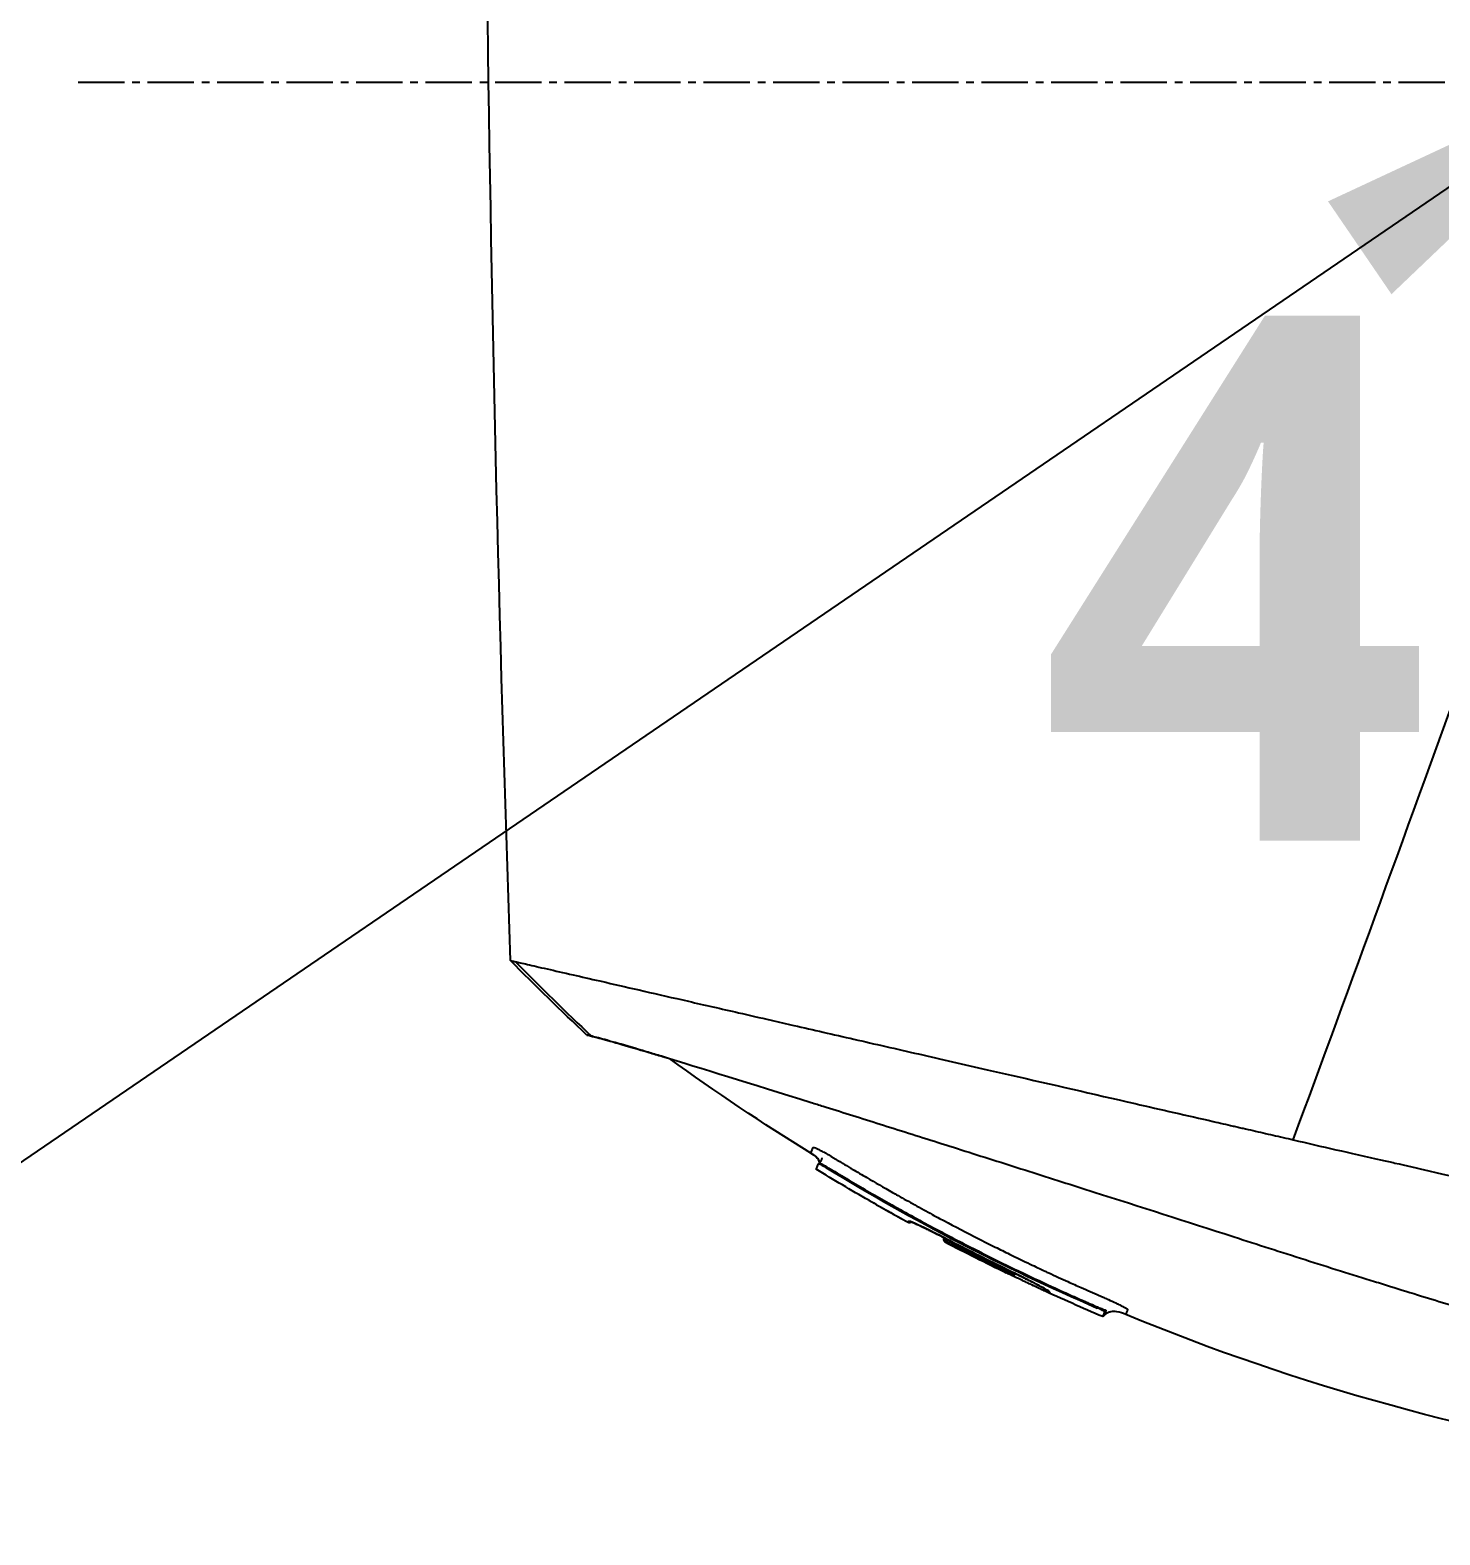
# Model space of a CAD drawing. Header units: millimetres. Extents: x 0 to 4378, y 0 to 2376.
# Drawn here: x 1476.4 to 1527.9, y 1535.3 to 1590.4 of the extents above; entities that cross this region are included whole.
import ezdxf

# ---------------------------------------------------------------- set-up
doc = ezdxf.new("R2010")
doc.units = ezdxf.units.MM
doc.header["$LTSCALE"] = 0.2
doc.linetypes.add('CENTER2', pattern=[1.125, 0.75, -0.125, 0.125, -0.125])
doc.layers.add('02_Center Line', color=1, linetype='CENTER2')
doc.layers.add('14_Mark', color=7, linetype='Continuous', true_color=0xe03c31)
doc.styles.add('Rainbow-5.0 Style', font='malgunsl.ttf')
doc.dimstyles.new('Rainbow-5.0 Style', dxfattribs={"dimtxt": 4, "dimasz": 2.5, "dimexe": 1, "dimexo": 1, "dimgap": 1, "dimtad": 1, "dimdsep": 46, "dimtxsty": 'Rainbow-5.0 Style', "dimcen": 0, "dimclrd": 251, "dimclre": 251, "dimclrt": 7, "dimazin": 3, "dimtp": 0.1, "dimtm": 0.1, "dimtfac": 0.61, "dimtmove": 0, "dimatfit": 3, "dimfxl": 1, "dimlwd": -1, "dimlwe": -1, "dimarcsym": 1})

# ---------------------------------------------------------------- blocks, each defined once
blk = doc.blocks.new('A$C51789057')
for p, q in [((-121.773, 949.406), (-121.773, 949.406)), ((-125.665, 948.267), (-125.665, 948.267)), ((-123.264, 947.716), (-123.263, 947.718)), ((-139.812, 946.66), (-139.779, 946.694)), ((-139.518, 946.55), (-139.544, 946.523)), ((-132.606, 942.637), (-132.639, 942.604)), ((-132.639, 942.604), (-132.606, 942.637)), ((-132.625, 942.64), (-132.621, 942.644)), ((-129.595, 941.413), (-129.623, 941.385)), ((-129.308, 941.294), (-129.355, 941.247)), ((-129.426, 941.069), (-129.378, 941.116))]:
    blk.add_line(p, q)
for centre, radius, start, end in [((-97.098, 1016.706), 82.256, 240.20247, 241.34669), ((-97.457, 1016.03), 81.489, 242.41036, 244.17763)]:
    blk.add_arc(centre, radius, start, end)
for centre, major_axis, ratio, start_param, end_param in [((-111.408, 1011.588), (-26.567, -66.267), 0.000112, 6.272562, 6.283169), ((-111.408, 1011.588), (-26.567, -66.267), 0.000112, 6.283169, 6.283171), ((-97.1, 1016.701), (-80.221, -18.163), 1, 0.828367, 0.848043), ((-108.952, 1013.296), (-27.589, -68.777), 0.000114, 6.247787, 6.272823), ((-135.145, 943.848), (-0.063, 0.128), 0.595358, 0.502158, 0.520398), ((-107.057, 1014.091), (-28.143, -70.289), 0.000115, 6.247345, 6.271886), ((-97.454, 1016.038), (-75.794, -29.957), 1, 0.712884, 0.743724), ((-97.555, 1015.73), (55.564, -59.111), 1, 5.049193, 5.077428), ((-97.638, 1015.438), (60.413, -53.598), 1, 4.957777, 4.986141), ((-132.864, 942.875), (-0.0437, -0.09), 0.000116, 6.227803, 6.283185), ((-103.609, 1015.209), (-29.147, -72.631), 0.000113, 6.248574, 6.2694), ((-132.702, 942.63), (-0.0781, -0.0143), 0.664622, 0.735268, 2.367871), ((-132.688, 942.666), (0.0785, 0.0124), 0.663877, 3.914179, 5.54399), ((-103.444, 1015.184), (-29.198, -72.587), 0.000112, 6.248591, 6.269407), ((-101.817, 1015.69), (-29.563, -73.757), 0.000114, 6.250204, 6.270734), ((-129.631, 941.366), (-0.275, 0.119), 0.068568, 3.143524, 4.714321)]:
    blk.add_ellipse(centre, major_axis=major_axis, ratio=ratio, start_param=start_param, end_param=end_param)
for points, knots in [([(-150.185, 1027.664), (-150.185, 1027.664), (-150.156, 1027.635), (-150.038, 1027.517), (-149.949, 1027.429), (-149.598, 1027.077), (-149.252, 1026.731), (-148.502, 1025.981), (-148.158, 1025.638), (-147.556, 1025.036), (-147.325, 1024.804), (-146.802, 1024.282), (-146.508, 1023.988), (-145.378, 1022.857), (-144.455, 1021.935), (-142.884, 1020.363), (-142.288, 1019.767), (-138.172, 1015.651), (-133.783, 1011.262), (-128.16, 1005.64), (-127.551, 1005.031), (-125.605, 1003.084), (-124.252, 1001.732), (-121.404, 998.884), (-119.906, 997.386), (-116.778, 994.258), (-115.145, 992.625), (-113.086, 990.566), (-112.667, 990.147), (-111.934, 989.414), (-111.637, 989.117), (-111.126, 988.605), (-110.88, 988.36), (-110.53, 988.009), (-110.503, 987.983), (-110.084, 987.563), (-109.896, 987.376), (-109.529, 987.009), (-109.344, 986.824), (-109.021, 986.5), (-108.882, 986.361), (-108.649, 986.128), (-108.554, 986.034), (-108.358, 985.838), (-108.257, 985.736), (-107.869, 985.349), (-107.574, 985.054), (-106.892, 984.371), (-106.482, 983.961), (-104.429, 981.908), (-102.792, 980.272), (-99.656, 977.135), (-98.153, 975.632), (-93.926, 971.405), (-91.235, 968.714), (-88.096, 965.576), (-87.548, 965.027), (-85.958, 963.437), (-84.929, 962.409), (-82.065, 959.544), (-80.287, 957.766), (-77.966, 955.445), (-77.313, 954.793), (-76.14, 953.62), (-75.613, 953.093), (-74.668, 952.148), (-74.245, 951.725), (-73.136, 950.616), (-72.494, 949.974), (-71.501, 948.981), (-71.121, 948.6), (-70.663, 948.143), (-70.545, 948.025), (-70.239, 947.719), (-70.068, 947.548), (-69.696, 947.176), (-69.526, 947.006), (-69.355, 946.835), (-69.312, 946.792), (-69.269, 946.749), (-69.258, 946.738), (-69.247, 946.727), (-69.244, 946.724), (-69.242, 946.722), (-69.241, 946.721), (-69.24, 946.72), (-69.24, 946.72), (-69.24, 946.72), (-69.24, 946.72), (-69.24, 946.72)], [0, 0, 0, 0, 0.264332, 0.264332, 0.528758, 0.528758, 1.056139, 1.056139, 1.406505, 1.406505, 1.606603, 1.606603, 1.835356, 1.835356, 2.445847, 2.445847, 2.794554, 2.794554, 4.769924, 4.769924, 5.00797, 5.00797, 5.526041, 5.526041, 6.089229, 6.089229, 6.695329, 6.695329, 6.850985, 6.850985, 6.965758, 6.965758, 7.072004, 7.072004, 7.117238, 7.117238, 7.152898, 7.152898, 7.188974, 7.188974, 7.2161, 7.2161, 7.234487, 7.234487, 7.254339, 7.254339, 7.310164, 7.310164, 7.395171, 7.395171, 7.733586, 7.733586, 8.048233, 8.048233, 8.627304, 8.627304, 8.751092, 8.751092, 8.989797, 8.989797, 9.432477, 9.432477, 9.613385, 9.613385, 9.771568, 9.771568, 9.909899, 9.909899, 10.152258, 10.152258, 10.334616, 10.334616, 10.403043, 10.403043, 10.523121, 10.523121, 10.703617, 10.703617, 10.793786, 10.793786, 10.838901, 10.838901, 10.861447, 10.861447, 10.872715, 10.872715, 10.878346, 10.878346, 10.883825, 10.883825, 10.883825, 10.883825]), ([(-111.588, 987.087), (-111.634, 987.133), (-111.68, 987.179), (-111.773, 987.272), (-111.817, 987.315), (-111.955, 987.454), (-112.047, 987.545), (-112.322, 987.821), (-112.504, 988.003), (-112.81, 988.309), (-112.932, 988.431), (-113.542, 989.041), (-114.03, 989.529), (-114.844, 990.343), (-115.169, 990.668), (-115.927, 991.426), (-116.36, 991.859), (-117.369, 992.868), (-117.945, 993.444), (-119.286, 994.785), (-120.05, 995.549), (-121.827, 997.325), (-122.838, 998.336), (-124.415, 999.913), (-124.987, 1000.486), (-126.207, 1001.705), (-126.853, 1002.352), (-127.839, 1003.338), (-128.181, 1003.68), (-129.3, 1004.799), (-130.072, 1005.571), (-131.711, 1007.209), (-132.574, 1008.073), (-134.399, 1009.897), (-135.357, 1010.855), (-136.794, 1012.293), (-137.289, 1012.787), (-138.695, 1014.193), (-139.591, 1015.089), (-141.272, 1016.77), (-142.06, 1017.558), (-143.483, 1018.981), (-144.123, 1019.622), (-145.276, 1020.774), (-145.792, 1021.291), (-147.149, 1022.648), (-147.939, 1023.438), (-149.164, 1024.662), (-149.635, 1025.134), (-150.359, 1025.858), (-150.635, 1026.134), (-151.055, 1026.553), (-151.214, 1026.712), (-151.557, 1027.055), (-151.713, 1027.212), (-151.87, 1027.369), (-151.91, 1027.408), (-151.949, 1027.448), (-151.959, 1027.458), (-151.969, 1027.467), (-151.971, 1027.47), (-151.974, 1027.472), (-151.974, 1027.473), (-151.975, 1027.474), (-151.975, 1027.474), (-151.975, 1027.474), (-151.975, 1027.474), (-151.975, 1027.474)], [-7.729592, -7.729592, -7.729592, -7.729592, -7.71044, -7.71044, -7.69072, -7.69072, -7.65201, -7.65201, -7.574312, -7.574312, -7.522506, -7.522506, -7.315221, -7.315221, -7.177151, -7.177151, -6.993063, -6.993063, -6.7477, -6.7477, -6.420577, -6.420577, -5.984557, -5.984557, -5.735856, -5.735856, -5.451942, -5.451942, -5.300422, -5.300422, -4.9539, -4.9539, -4.557704, -4.557704, -4.105179, -4.105179, -3.863816, -3.863816, -3.40942, -3.40942, -2.98401, -2.98401, -2.611687, -2.611687, -2.28576, -2.28576, -1.715015, -1.715015, -1.28633, -1.28633, -0.964845, -0.964845, -0.723574, -0.723574, -0.36177, -0.36177, -0.180858, -0.180858, -0.090444, -0.090444, -0.045229, -0.045229, -0.022617, -0.022617, -0.011309, -0.011309, -0.000284, -0.000284, -0.000284, -0.000284]), ([(-151.065, 954.086), (-151.065, 954.086), (-151.065, 954.086), (-151.064, 954.085), (-151.048, 954.082), (-151.003, 954.072), (-150.985, 954.067), (-150.952, 954.06), (-150.94, 954.057), (-150.922, 954.053), (-150.915, 954.052), (-150.905, 954.049), (-150.902, 954.048), (-150.894, 954.047), (-150.891, 954.046), (-150.888, 954.045)], [0.2108775, 0.2108775, 0.2108775, 0.2108775, 0.2151263, 0.2151263, 0.321952, 0.321952, 0.3753541, 0.3753541, 0.4020519, 0.4020519, 0.4154008, 0.4154008, 0.4220656, 0.4220656, 0.4297877, 0.4297877, 0.4297877, 0.4297877]), ([(-150.888, 954.045), (-150.838, 954.034), (-150.778, 954.02), (-150.71, 954.004), (-150.633, 953.987), (-150.545, 953.966), (-150.447, 953.944), (-150.348, 953.921), (-150.238, 953.896), (-150.119, 953.868), (-150, 953.841), (-149.87, 953.811), (-149.731, 953.779), (-149.452, 953.716), (-149.134, 953.643), (-148.776, 953.561), (-148.479, 953.494), (-148.155, 953.42), (-147.804, 953.339), (-147.733, 953.323), (-147.662, 953.307), (-147.59, 953.29), (-147.155, 953.191), (-146.685, 953.083), (-146.181, 952.967), (-145.675, 952.851), (-145.134, 952.728), (-144.56, 952.596), (-143.985, 952.464), (-143.376, 952.325), (-142.734, 952.178), (-142.349, 952.09), (-141.952, 951.999), (-141.542, 951.905), (-141.271, 951.843), (-140.996, 951.78), (-140.717, 951.716), (-140.01, 951.554), (-139.277, 951.386), (-138.519, 951.213), (-137.757, 951.038), (-136.969, 950.857), (-136.156, 950.671), (-135.343, 950.485), (-134.506, 950.293), (-133.643, 950.096), (-133.356, 950.03), (-133.066, 949.964), (-132.773, 949.897), (-131.298, 949.559), (-129.786, 949.211), (-128.241, 948.857), (-127.302, 948.642), (-126.351, 948.424), (-125.388, 948.204), (-125.147, 948.148), (-124.905, 948.093), (-124.662, 948.038), (-124.602, 948.024), (-124.541, 948.01), (-124.48, 947.996), (-124.42, 947.982), (-124.359, 947.968), (-124.298, 947.954), (-124.177, 947.927), (-124.055, 947.899), (-123.933, 947.871), (-123.811, 947.843), (-123.689, 947.815), (-123.567, 947.787), (-123.445, 947.759), (-123.323, 947.731), (-123.2, 947.703), (-123.078, 947.675), (-122.955, 947.647), (-122.832, 947.619), (-122.709, 947.591), (-122.586, 947.563), (-122.462, 947.534)], [0, 0, 0, 0, 0.0296065, 0.0296065, 0.0296065, 0.0625552, 0.0625552, 0.0625552, 0.0956223, 0.0956223, 0.0956223, 0.1287583, 0.1287583, 0.1287583, 0.1950345, 0.1950345, 0.1950345, 0.25, 0.25, 0.25, 0.2609996, 0.2609996, 0.2609996, 0.3271356, 0.3271356, 0.3271356, 0.3936018, 0.3936018, 0.3936018, 0.4600955, 0.4600955, 0.4600955, 0.5, 0.5, 0.5, 0.5264171, 0.5264171, 0.5264171, 0.593228, 0.593228, 0.593228, 0.6604161, 0.6604161, 0.6604161, 0.7276097, 0.7276097, 0.7276097, 0.75, 0.75, 0.75, 0.8628411, 0.8628411, 0.8628411, 0.9313886, 0.9313886, 0.9313886, 0.9485533, 0.9485533, 0.9485533, 0.9528443, 0.9528443, 0.9528443, 0.957135, 0.957135, 0.957135, 0.9657149, 0.9657149, 0.9657149, 0.9742923, 0.9742923, 0.9742923, 0.9828662, 0.9828662, 0.9828662, 0.9914358, 0.9914358, 0.9914358, 0.999992, 0.999992, 0.999992, 0.999992]), ([(-148.124, 951.327), (-148.216, 951.35), (-148.266, 951.362), (-148.273, 951.364), (-148.274, 951.364), (-148.274, 951.364), (-148.274, 951.364)], [0.0000006, 0.0000006, 0.0000006, 0.0000006, 0.914072, 0.914072, 0.914072, 1, 1, 1, 1]), ([(-148.274, 951.364), (-148.274, 951.364), (-148.274, 951.364), (-148.274, 951.364), (-148.272, 951.364), (-148.217, 951.351), (-148.111, 951.324)], [0, 0, 0, 0, 0.0191249, 0.0191249, 0.0191249, 0.9999979, 0.9999979, 0.9999979, 0.9999979]), ([(-145.254, 950.498), (-145.356, 950.529), (-145.454, 950.559), (-145.722, 950.639), (-145.885, 950.688), (-146.312, 950.816), (-146.561, 950.889), (-147.12, 951.052), (-147.401, 951.132), (-147.737, 951.225), (-147.835, 951.251), (-148.001, 951.296), (-148.07, 951.313), (-148.124, 951.327)], [5.422145, 5.422145, 5.422145, 5.422145, 5.498875, 5.498875, 5.634552, 5.634552, 5.872375, 5.872375, 6.229939, 6.229939, 6.408513, 6.408513, 6.587137, 6.587137, 6.587137, 6.587137]), ([(-148.111, 951.324), (-147.998, 951.296), (-147.828, 951.251), (-147.374, 951.125), (-147.09, 951.045), (-146.529, 950.881), (-146.279, 950.808), (-145.851, 950.68), (-145.687, 950.631), (-144.148, 950.167), (-142.307, 949.598), (-139.936, 948.854), (-139.792, 948.809), (-139.339, 948.667), (-139.01, 948.563), (-138.354, 948.357), (-138.02, 948.252), (-137.348, 948.04), (-137.003, 947.931), (-136.299, 947.708), (-135.941, 947.595), (-134.838, 947.246), (-134.077, 947.004), (-132.522, 946.51), (-131.728, 946.258), (-130.53, 945.876), (-130.137, 945.751), (-128.082, 945.095), (-126.373, 944.547), (-124.199, 943.848), (-123.769, 943.709), (-122.905, 943.433), (-122.47, 943.293), (-121.602, 943.017), (-121.17, 942.88), (-120.326, 942.615), (-119.911, 942.486), (-119.303, 942.297), (-119.107, 942.236), (-118.534, 942.058), (-118.152, 941.94), (-117.434, 941.718), (-117.096, 941.614), (-115.531, 941.131), (-114.314, 940.755), (-112.223, 940.109), (-111.345, 939.838), (-109.202, 939.176), (-107.961, 938.793), (-106.192, 938.246), (-105.619, 938.069), (-104.507, 937.725), (-103.966, 937.558), (-103.447, 937.397)], [0.000005, 0.000005, 0.000005, 0.000005, 0.319511, 0.319511, 0.639479, 0.639479, 0.852403, 0.852403, 0.973891, 0.973891, 1.947625, 1.947625, 2.010365, 2.010365, 2.139691, 2.139691, 2.265575, 2.265575, 2.393345, 2.393345, 2.521559, 2.521559, 2.781941, 2.781941, 3.041001, 3.041001, 3.166048, 3.166048, 3.692233, 3.692233, 3.821507, 3.821507, 3.951206, 3.951206, 4.07808, 4.07808, 4.201324, 4.201324, 4.258471, 4.258471, 4.368502, 4.368502, 4.468635, 4.468635, 4.831764, 4.831764, 5.102761, 5.102761, 5.508805, 5.508805, 5.711646, 5.711646, 5.914059, 5.914059, 5.914059, 5.914059]), ([(-140.089, 947.044), (-140.089, 947.044), (-140.082, 947.062), (-140.068, 947.096), (-140.067, 947.099), (-140.066, 947.102), (-140.065, 947.105), (-140.058, 947.121), (-140.051, 947.14), (-140.042, 947.161), (-140.04, 947.167), (-140.037, 947.173), (-140.035, 947.18), (-140.029, 947.195), (-140.023, 947.21), (-140.015, 947.228), (-140.014, 947.232), (-140.012, 947.236), (-140.01, 947.241), (-140.008, 947.243), (-140.008, 947.247), (-140.006, 947.25), (-140.005, 947.251), (-140.004, 947.252), (-140.003, 947.253), (-139.993, 947.257), (-139.966, 947.25), (-139.925, 947.234), (-139.918, 947.231), (-139.911, 947.228), (-139.903, 947.224)], [0, 0, 0, 0, 0.0625, 0.0625, 0.0625, 0.0674467, 0.0674467, 0.0674467, 0.09375, 0.09375, 0.09375, 0.1011986, 0.1011986, 0.1011986, 0.1181477, 0.1181477, 0.1181477, 0.1222453, 0.1222453, 0.1222453, 0.125, 0.125, 0.125, 0.1262746, 0.1262746, 0.1262746, 0.133446, 0.133446, 0.133446, 0.1346715, 0.1346715, 0.1346715, 0.1346715]), ([(-122.462, 947.534), (-121.433, 947.286), (-120.412, 947.065), (-119.063, 946.756), (-118.908, 946.72), (-118.339, 946.59), (-117.925, 946.495), (-115.86, 946.022), (-114.217, 945.645), (-112.366, 945.221), (-112.15, 945.172), (-111.439, 945.009), (-110.949, 944.897), (-109.901, 944.656), (-109.349, 944.53), (-108.167, 944.258), (-107.543, 944.115), (-101.825, 942.802), (-97.296, 941.772), (-93.608, 940.924)], [0.000234, 0.000234, 0.000234, 0.000234, 0.319634, 0.319634, 0.361124, 0.361124, 0.471797, 0.471797, 0.914416, 0.914416, 0.9732, 0.9732, 1.107816, 1.107816, 1.261595, 1.261595, 1.436675, 1.436675, 2.883412, 2.883412, 2.883412, 2.883412]), ([(-139.771, 946.701), (-139.772, 946.708), (-139.773, 946.714), (-139.779, 946.741), (-139.787, 946.761), (-139.809, 946.803), (-139.825, 946.826), (-139.869, 946.878), (-139.899, 946.906), (-139.971, 946.966), (-140.014, 946.995), (-140.057, 947.024)], [0.57658369, 0.57658369, 0.57658369, 0.57658369, 0.57856521, 0.57856521, 0.58480438, 0.58480438, 0.59292836, 0.59292836, 0.60527745, 0.60527745, 0.62087345, 0.62087345, 0.62087345, 0.62087345]), ([(-139.903, 947.224), (-139.903, 947.224), (-139.903, 947.224), (-139.903, 947.224), (-139.895, 947.221), (-139.887, 947.217), (-139.878, 947.214), (-139.87, 947.21), (-139.861, 947.206), (-139.852, 947.201), (-139.833, 947.193), (-139.813, 947.183), (-139.792, 947.173), (-139.783, 947.168), (-139.774, 947.163), (-139.764, 947.158), (-139.729, 947.141), (-139.69, 947.12), (-139.649, 947.098), (-139.623, 947.084), (-139.596, 947.07), (-139.569, 947.054), (-139.551, 947.044), (-139.533, 947.034), (-139.514, 947.024), (-139.505, 947.018), (-139.495, 947.013), (-139.484, 947.007), (-139.429, 946.975), (-139.362, 946.936), (-139.306, 946.903), (-139.292, 946.894), (-139.279, 946.886), (-139.267, 946.879)], [0.13467149, 0.13467149, 0.13467149, 0.13467149, 0.13467577, 0.13467577, 0.13467577, 0.13590742, 0.13590742, 0.13590742, 0.13713858, 0.13713858, 0.13713858, 0.13959007, 0.13959007, 0.13959007, 0.140625, 0.140625, 0.140625, 0.14441188, 0.14441188, 0.14441188, 0.14682819, 0.14682819, 0.14682819, 0.1484375, 0.1484375, 0.1484375, 0.1492622, 0.1492622, 0.1492622, 0.15366753, 0.15366753, 0.15366753, 0.15478892, 0.15478892, 0.15478892, 0.15478892]), ([(-139.779, 946.694), (-139.766, 946.706), (-139.754, 946.718), (-139.737, 946.737), (-139.732, 946.743), (-139.732, 946.743), (-139.732, 946.743), (-139.732, 946.743)], [0, 0, 0, 0, 0.00510985, 0.00510985, 0.008035004, 0.008035004, 0.008304127, 0.008304127, 0.008304127, 0.008304127]), ([(-139.779, 946.694), (-139.779, 946.694), (-139.778, 946.694), (-139.777, 946.694), (-139.77, 946.694), (-139.742, 946.679), (-139.703, 946.658), (-139.657, 946.632), (-139.588, 946.591), (-139.518, 946.55)], [0.0121584, 0.0121584, 0.0121584, 0.0121584, 0.0564556, 0.0564556, 0.0564556, 0.4856693, 0.4856693, 0.4856693, 0.9999985, 0.9999985, 0.9999985, 0.9999985]), ([(-139.733, 946.743), (-139.732, 946.743), (-139.73, 946.746), (-139.727, 946.75), (-139.726, 946.751), (-139.722, 946.756), (-139.72, 946.761), (-139.713, 946.772), (-139.709, 946.779), (-139.698, 946.8), (-139.691, 946.816), (-139.684, 946.843), (-139.683, 946.853), (-139.681, 946.865), (-139.681, 946.867), (-139.681, 946.869), (-139.681, 946.87), (-139.681, 946.87), (-139.681, 946.87), (-139.681, 946.87), (-139.681, 946.87), (-139.681, 946.87), (-139.681, 946.87), (-139.681, 946.87)], [0.01239251, 0.01239251, 0.01239251, 0.01239251, 0.01570263, 0.01570263, 0.02076957, 0.02076957, 0.02684168, 0.02684168, 0.03200738, 0.03200738, 0.03947658, 0.03947658, 0.04399926, 0.04399926, 0.04517027, 0.04517027, 0.04528001, 0.04528001, 0.04534382, 0.04534382, 0.04535978, 0.04535978, 0.04537597, 0.04537597, 0.04537597, 0.04537597]), ([(-139.267, 946.879), (-139.251, 946.87), (-139.237, 946.861), (-139.226, 946.855), (-139.203, 946.84), (-139.166, 946.818), (-139.125, 946.793), (-139.067, 946.758), (-138.999, 946.717), (-138.943, 946.683), (-138.94, 946.681), (-138.936, 946.679), (-138.933, 946.677), (-138.836, 946.619), (-138.735, 946.559), (-138.639, 946.501), (-138.619, 946.489), (-138.599, 946.477), (-138.579, 946.465), (-138.403, 946.361), (-138.212, 946.249), (-138.049, 946.153), (-137.747, 945.977), (-137.435, 945.796), (-137.111, 945.612), (-137.042, 945.574), (-136.974, 945.535), (-136.905, 945.496), (-136.706, 945.384), (-136.503, 945.271), (-136.295, 945.156), (-136.088, 945.042), (-135.838, 944.906), (-135.66, 944.809), (-135.569, 944.76), (-135.478, 944.711), (-135.385, 944.662), (-134.981, 944.445), (-134.561, 944.225), (-134.122, 944), (-133.871, 943.871), (-133.614, 943.741), (-133.352, 943.611), (-133.181, 943.525), (-133.006, 943.439), (-132.83, 943.353), (-132.582, 943.231), (-132.33, 943.109), (-132.072, 942.986), (-131.893, 942.901), (-131.711, 942.815), (-131.526, 942.729), (-131.484, 942.709), (-131.442, 942.689), (-131.4, 942.67), (-131.172, 942.564), (-130.912, 942.444), (-130.706, 942.351), (-130.544, 942.277), (-130.378, 942.203), (-130.212, 942.129), (-129.992, 942.031), (-129.77, 941.933), (-129.55, 941.837), (-129.512, 941.821), (-129.474, 941.804), (-129.436, 941.788), (-129.419, 941.781), (-129.402, 941.773), (-129.384, 941.766), (-129.357, 941.754), (-129.329, 941.742), (-129.301, 941.73), (-129.274, 941.718), (-129.246, 941.706), (-129.219, 941.694), (-129.125, 941.653), (-129.033, 941.611), (-128.948, 941.571), (-128.934, 941.565), (-128.92, 941.558), (-128.906, 941.552)], [0.1547889, 0.1547889, 0.1547889, 0.1547889, 0.15625, 0.15625, 0.15625, 0.1593979, 0.1593979, 0.1593979, 0.1637965, 0.1637965, 0.1637965, 0.1640625, 0.1640625, 0.1640625, 0.171875, 0.171875, 0.171875, 0.1734917, 0.1734917, 0.1734917, 0.1875, 0.1875, 0.1875, 0.213324, 0.213324, 0.213324, 0.21875, 0.21875, 0.21875, 0.234375, 0.234375, 0.234375, 0.25, 0.25, 0.25, 0.2579257, 0.2579257, 0.2579257, 0.2926672, 0.2926672, 0.2926672, 0.3125, 0.3125, 0.3125, 0.3255033, 0.3255033, 0.3255033, 0.34375, 0.34375, 0.34375, 0.3564771, 0.3564771, 0.3564771, 0.359375, 0.359375, 0.359375, 0.375, 0.375, 0.375, 0.3873006, 0.3873006, 0.3873006, 0.40346, 0.40346, 0.40346, 0.40625, 0.40625, 0.40625, 0.4075224, 0.4075224, 0.4075224, 0.409563, 0.409563, 0.409563, 0.4116065, 0.4116065, 0.4116065, 0.4185939, 0.4185939, 0.4185939, 0.4197379, 0.4197379, 0.4197379, 0.4197379]), ([(-139.894, 946.455), (-139.894, 946.455), (-139.894, 946.455), (-139.894, 946.455), (-139.888, 946.471), (-139.861, 946.538), (-139.84, 946.591), (-139.813, 946.66)], [-0.5570818, -0.5570818, -0.5570818, -0.5570818, -0.5566194, -0.5566194, -0.2899964, -0.2899964, 0, 0, 0, 0]), ([(-139.813, 946.66), (-139.81, 946.665), (-139.777, 946.652), (-139.727, 946.626), (-139.677, 946.601), (-139.612, 946.565), (-139.544, 946.523)], [0, 0, 0, 0, 0.500515, 0.500515, 0.500515, 1, 1, 1, 1]), ([(-139.544, 946.523), (-137.95, 945.553), (-136.328, 944.64), (-133.019, 942.925), (-131.335, 942.126), (-129.623, 941.385)], [-1.119708, -1.119708, -1.119708, -1.119708, -0.559623, -0.559623, -0.000001, -0.000001, -0.000001, -0.000001]), ([(-139.518, 946.55), (-139.505, 946.542), (-139.491, 946.534), (-139.478, 946.526), (-139.421, 946.492), (-139.364, 946.457), (-139.307, 946.423), (-139.25, 946.388), (-139.193, 946.354), (-139.136, 946.32), (-139.079, 946.285), (-139.022, 946.251), (-138.965, 946.217), (-138.851, 946.149), (-138.736, 946.081), (-138.621, 946.013), (-138.163, 945.742), (-137.702, 945.475), (-137.238, 945.213), (-136.7, 944.909), (-136.16, 944.612), (-135.614, 944.32), (-135.42, 944.216), (-135.226, 944.113), (-135.031, 944.011)], [0, 0, 0, 0, 0.0040967, 0.0040967, 0.0040967, 0.0218385, 0.0218385, 0.0218385, 0.0395803, 0.0395803, 0.0395803, 0.0573221, 0.0573221, 0.0573221, 0.0928057, 0.0928057, 0.0928057, 0.2347402, 0.2347402, 0.2347402, 0.3993947, 0.3993947, 0.3993947, 0.4578413, 0.4578413, 0.4578413, 0.4578413]), ([(-137.952, 945.313), (-137.956, 945.314), (-137.959, 945.315), (-137.967, 945.318), (-137.971, 945.319), (-137.975, 945.322)], [0.010613354, 0.010613354, 0.010613354, 0.010613354, 0.011704903, 0.011704903, 0.01307921, 0.01307921, 0.01307921, 0.01307921]), ([(-136.54, 944.523), (-136.538, 944.522), (-136.536, 944.521), (-136.522, 944.515), (-136.508, 944.513), (-136.481, 944.513), (-136.467, 944.515), (-136.448, 944.522), (-136.442, 944.525), (-136.433, 944.53), (-136.43, 944.532), (-136.427, 944.535)], [-0.01576575, -0.01576575, -0.01576575, -0.01576575, -0.0149023, -0.0149023, -0.00948324, -0.00948324, -0.00441114, -0.00441114, -0.00209553, -0.00209553, -0.00088569, -0.00088569, -0.00088569, -0.00088569]), ([(-136.54, 944.523), (-136.538, 944.522), (-136.536, 944.521), (-136.524, 944.516), (-136.513, 944.513), (-136.491, 944.512), (-136.48, 944.513), (-136.46, 944.517), (-136.451, 944.52), (-136.437, 944.527), (-136.432, 944.53), (-136.427, 944.534)], [-0.00093187, -0.00093187, -0.00093187, -0.00093187, 0, 0, 0.00436612, 0.00436612, 0.00867322, 0.00867322, 0.01202355, 0.01202355, 0.01410354, 0.01410354, 0.01410354, 0.01410354]), ([(-136.524, 944.563), (-136.523, 944.566), (-136.517, 944.566), (-136.505, 944.563), (-136.501, 944.562), (-136.496, 944.56), (-136.49, 944.559), (-136.48, 944.555), (-136.466, 944.55), (-136.45, 944.544), (-136.435, 944.539), (-136.417, 944.531), (-136.397, 944.523), (-136.357, 944.506), (-136.308, 944.485), (-136.25, 944.459), (-136.247, 944.457), (-136.244, 944.456), (-136.241, 944.454), (-136.195, 944.434), (-136.145, 944.41), (-136.091, 944.385), (-136.078, 944.379), (-136.066, 944.373), (-136.053, 944.367), (-136.017, 944.349), (-135.98, 944.332), (-135.941, 944.313), (-135.9, 944.293), (-135.859, 944.273), (-135.815, 944.252), (-135.793, 944.241), (-135.77, 944.229), (-135.747, 944.218), (-135.682, 944.186), (-135.615, 944.152), (-135.546, 944.118), (-135.47, 944.08), (-135.392, 944.04), (-135.313, 943.999), (-135.294, 943.99), (-135.274, 943.98), (-135.255, 943.97), (-135.156, 943.919), (-135.055, 943.867), (-134.954, 943.814)], [0, 0, 0, 0, 0.093194, 0.093194, 0.093194, 0.125, 0.125, 0.125, 0.189042, 0.189042, 0.189042, 0.25, 0.25, 0.25, 0.375001, 0.375001, 0.375001, 0.38152, 0.38152, 0.38152, 0.477845, 0.477845, 0.477845, 0.5, 0.5, 0.5, 0.56152, 0.56152, 0.56152, 0.625001, 0.625001, 0.625001, 0.658058, 0.658058, 0.658058, 0.75, 0.75, 0.75, 0.850773, 0.850773, 0.850773, 0.875, 0.875, 0.875, 1, 1, 1, 1]), ([(-134.954, 943.814), (-135.124, 943.903), (-135.296, 943.991), (-135.613, 944.152), (-135.763, 944.226), (-136.026, 944.354), (-136.143, 944.409), (-136.329, 944.494), (-136.402, 944.525), (-136.462, 944.548), (-136.475, 944.552), (-136.481, 944.553), (-136.481, 944.553), (-136.481, 944.553)], [0, 0, 0, 0, 0.0573118, 0.0573118, 0.1128422, 0.1128422, 0.1676927, 0.1676927, 0.2223529, 0.2223529, 0.2440101, 0.2440101, 0.2487168, 0.2487168, 0.2487168, 0.2487168]), ([(-135.231, 943.957), (-135.298, 943.991), (-135.365, 944.025), (-135.589, 944.139), (-135.743, 944.216), (-136.018, 944.35), (-136.141, 944.408), (-136.318, 944.489), (-136.383, 944.517), (-136.427, 944.534)], [0.0313084, 0.0313084, 0.0313084, 0.0313084, 0.0542078, 0.0542078, 0.1106894, 0.1106894, 0.1680993, 0.1680993, 0.2152612, 0.2152612, 0.2152612, 0.2152612]), ([(-135.238, 943.941), (-135.239, 943.937), (-135.24, 943.934), (-135.243, 943.922), (-135.244, 943.912), (-135.244, 943.886), (-135.241, 943.87), (-135.231, 943.844), (-135.226, 943.835), (-135.213, 943.817), (-135.205, 943.811), (-135.198, 943.807)], [0, 0, 0, 0, 0.00105443, 0.00105443, 0.00390422, 0.00390422, 0.00841748, 0.00841748, 0.01167124, 0.01167124, 0.01535386, 0.01535386, 0.01535386, 0.01535386]), ([(-135.241, 943.928), (-135.242, 943.925), (-135.242, 943.922), (-135.244, 943.911), (-135.244, 943.903), (-135.243, 943.88), (-135.24, 943.864), (-135.23, 943.84), (-135.225, 943.831), (-135.213, 943.816), (-135.206, 943.81), (-135.198, 943.806)], [-0.01794393, -0.01794393, -0.01794393, -0.01794393, -0.01686752, -0.01686752, -0.01403596, -0.01403596, -0.0080494, -0.0080494, -0.00399872, -0.00399872, 0, 0, 0, 0]), ([(-135.031, 944.011), (-134.829, 943.905), (-134.627, 943.8), (-134.425, 943.696), (-134.031, 943.493), (-133.639, 943.296), (-133.244, 943.101), (-132.849, 942.906), (-132.451, 942.714), (-132.052, 942.525)], [0.4578413, 0.4578413, 0.4578413, 0.4578413, 0.5186092, 0.5186092, 0.5186092, 0.6378238, 0.6378238, 0.6378238, 0.7570383, 0.7570383, 0.7570383, 0.7570383]), ([(-135.182, 943.848), (-135.181, 943.849), (-135.176, 943.847), (-135.166, 943.843), (-135.156, 943.839), (-135.141, 943.832), (-135.123, 943.824), (-135.104, 943.815), (-135.082, 943.804), (-135.058, 943.792), (-135.034, 943.78), (-135.009, 943.767), (-134.983, 943.753)], [0, 0, 0, 0, 0.25, 0.25, 0.25, 0.5, 0.5, 0.5, 0.75, 0.75, 0.75, 1, 1, 1, 1]), ([(-132.753, 942.584), (-132.753, 942.584), (-132.758, 942.586), (-132.768, 942.591), (-132.778, 942.595), (-132.793, 942.602), (-132.811, 942.61), (-132.83, 942.619), (-132.852, 942.629), (-132.876, 942.641), (-132.9, 942.652), (-132.926, 942.665), (-132.953, 942.678)], [0, 0, 0, 0, 0.25, 0.25, 0.25, 0.5, 0.5, 0.5, 0.75, 0.75, 0.75, 1, 1, 1, 1]), ([(-132.208, 942.319), (-132.211, 942.32), (-132.213, 942.321), (-132.215, 942.322), (-132.26, 942.344), (-132.307, 942.366), (-132.354, 942.389), (-132.449, 942.434), (-132.547, 942.481), (-132.648, 942.529), (-132.748, 942.578), (-132.851, 942.627), (-132.953, 942.677)], [0.6844931, 0.6844931, 0.6844931, 0.6844931, 0.6875004, 0.6875004, 0.6875004, 0.7500001, 0.7500001, 0.7500001, 0.8750003, 0.8750003, 0.8750003, 1, 1, 1, 1]), ([(-132.936, 942.725), (-132.909, 942.713), (-132.883, 942.699), (-132.834, 942.675), (-132.813, 942.664), (-132.776, 942.645), (-132.761, 942.637), (-132.742, 942.625), (-132.738, 942.622), (-132.739, 942.621)], [0, 0, 0, 0, 0.24981, 0.24981, 0.50014, 0.50014, 0.749753, 0.749753, 1, 1, 1, 1]), ([(-132.908, 942.785), (-132.806, 942.735), (-132.704, 942.685), (-132.604, 942.636), (-132.583, 942.626), (-132.562, 942.616), (-132.541, 942.605), (-132.463, 942.566), (-132.386, 942.528), (-132.312, 942.491), (-132.265, 942.467), (-132.219, 942.444), (-132.175, 942.422), (-132.13, 942.399), (-132.086, 942.376), (-132.043, 942.355), (-132.031, 942.348), (-132.019, 942.342), (-132.006, 942.336), (-131.952, 942.308), (-131.901, 942.281), (-131.852, 942.256), (-131.838, 942.248), (-131.823, 942.241), (-131.809, 942.233), (-131.738, 942.195), (-131.673, 942.161), (-131.617, 942.13), (-131.611, 942.127), (-131.605, 942.124), (-131.6, 942.121), (-131.551, 942.094), (-131.51, 942.071), (-131.476, 942.051), (-131.46, 942.042), (-131.446, 942.033), (-131.433, 942.025), (-131.416, 942.014), (-131.401, 942.005), (-131.39, 941.997), (-131.388, 941.996), (-131.385, 941.994), (-131.383, 941.992), (-131.369, 941.982), (-131.363, 941.976), (-131.365, 941.973)], [0, 0, 0, 0, 0.124961, 0.124961, 0.124961, 0.151074, 0.151074, 0.151074, 0.25, 0.25, 0.25, 0.31207, 0.31207, 0.31207, 0.375, 0.375, 0.375, 0.39351, 0.39351, 0.39351, 0.475398, 0.475398, 0.475398, 0.5, 0.5, 0.5, 0.625, 0.625, 0.625, 0.638241, 0.638241, 0.638241, 0.75, 0.75, 0.75, 0.801734, 0.801734, 0.801734, 0.874941, 0.874941, 0.874941, 0.891604, 0.891604, 0.891604, 1, 1, 1, 1]), ([(-131.397, 942), (-131.397, 942), (-131.398, 942), (-131.404, 942.005), (-131.416, 942.013), (-131.459, 942.041), (-131.503, 942.066), (-131.63, 942.137), (-131.723, 942.188), (-131.948, 942.306), (-132.084, 942.376), (-132.378, 942.524), (-132.54, 942.605), (-132.771, 942.718), (-132.84, 942.752), (-132.908, 942.785)], [0.0246017, 0.0246017, 0.0246017, 0.0246017, 0.0313679, 0.0313679, 0.0521933, 0.0521933, 0.0913075, 0.0913075, 0.1423791, 0.1423791, 0.1968725, 0.1968725, 0.2520803, 0.2520803, 0.2748572, 0.2748572, 0.2748572, 0.2748572]), ([(-132.739, 942.579), (-132.74, 942.58), (-132.741, 942.58), (-132.743, 942.58), (-132.745, 942.581), (-132.748, 942.582), (-132.749, 942.582), (-132.752, 942.584), (-132.754, 942.584), (-132.757, 942.586), (-132.758, 942.586), (-132.76, 942.587)], [0.01081065, 0.01081065, 0.01081065, 0.01081065, 0.011150696, 0.011150696, 0.011946804, 0.011946804, 0.012836733, 0.012836733, 0.014717745, 0.014717745, 0.01609103, 0.01609103, 0.01609103, 0.01609103]), ([(-132.639, 942.604), (-132.645, 942.598), (-132.652, 942.593), (-132.667, 942.585), (-132.676, 942.582), (-132.689, 942.579), (-132.693, 942.578), (-132.698, 942.577)], [0, 0, 0, 0, 0.002505576, 0.002505576, 0.005207714, 0.005207714, 0.006555959, 0.006555959, 0.006555959, 0.006555959]), ([(-131.661, 942.061), (-131.715, 942.087), (-131.777, 942.115), (-131.844, 942.147), (-131.917, 942.181), (-131.997, 942.219), (-132.083, 942.259), (-132.123, 942.279), (-132.165, 942.299), (-132.208, 942.319)], [0.3844965, 0.3844965, 0.3844965, 0.3844965, 0.5000001, 0.5000001, 0.5000001, 0.6250007, 0.6250007, 0.6250007, 0.6844931, 0.6844931, 0.6844931, 0.6844931]), ([(-132.052, 942.525), (-131.654, 942.337), (-131.253, 942.151), (-130.851, 941.969), (-130.651, 941.878), (-130.449, 941.788), (-130.248, 941.699), (-130.197, 941.677), (-130.147, 941.654), (-130.096, 941.632), (-130.071, 941.621), (-130.046, 941.61), (-130.021, 941.599), (-129.995, 941.588), (-129.97, 941.577), (-129.945, 941.565), (-129.858, 941.528), (-129.772, 941.49), (-129.685, 941.452), (-129.671, 941.446), (-129.656, 941.44), (-129.642, 941.433), (-129.626, 941.427), (-129.611, 941.42), (-129.595, 941.413)], [0.7570383, 0.7570383, 0.7570383, 0.7570383, 0.8762529, 0.8762529, 0.8762529, 0.9358602, 0.9358602, 0.9358602, 0.950762, 0.950762, 0.950762, 0.9582129, 0.9582129, 0.9582129, 0.9656638, 0.9656638, 0.9656638, 0.9912339, 0.9912339, 0.9912339, 0.9954674, 0.9954674, 0.9954674, 0.9999999, 0.9999999, 0.9999999, 0.9999999]), ([(-131.419, 941.952), (-131.439, 941.961), (-131.467, 941.973), (-131.501, 941.989), (-131.541, 942.006), (-131.59, 942.029), (-131.647, 942.055), (-131.652, 942.057), (-131.656, 942.059), (-131.661, 942.061)], [0.1417191, 0.1417191, 0.1417191, 0.1417191, 0.2500001, 0.2500001, 0.2500001, 0.3750004, 0.3750004, 0.3750004, 0.3844965, 0.3844965, 0.3844965, 0.3844965]), ([(-131.378, 941.938), (-131.379, 941.937), (-131.389, 941.94), (-131.41, 941.949), (-131.412, 941.95), (-131.415, 941.951), (-131.419, 941.952)], [0.0006319, 0.0006319, 0.0006319, 0.0006319, 0.1250001, 0.1250001, 0.1250001, 0.1417191, 0.1417191, 0.1417191, 0.1417191]), ([(-129.595, 941.413), (-129.581, 941.407), (-129.568, 941.401), (-129.554, 941.396), (-129.526, 941.383), (-129.497, 941.371), (-129.471, 941.361), (-129.442, 941.35), (-129.416, 941.341), (-129.392, 941.333), (-129.372, 941.326), (-129.354, 941.32), (-129.34, 941.315), (-129.325, 941.309), (-129.315, 941.304), (-129.31, 941.3), (-129.308, 941.298), (-129.307, 941.296), (-129.308, 941.295), (-129.308, 941.295), (-129.308, 941.294), (-129.308, 941.294)], [0.0000012, 0.0000012, 0.0000012, 0.0000012, 0.092344, 0.092344, 0.092344, 0.2910681, 0.2910681, 0.2910681, 0.5020529, 0.5020529, 0.5020529, 0.6885164, 0.6885164, 0.6885164, 0.8872406, 0.8872406, 0.8872406, 0.9866026, 0.9866026, 0.9866026, 1, 1, 1, 1]), ([(-129.355, 941.247), (-129.402, 941.129), (-129.426, 941.069), (-129.426, 941.069), (-129.426, 941.069), (-129.426, 941.069)], [0, 0, 0, 0, 0.4995825, 0.4995825, 0.5025434, 0.5025434, 0.5025434, 0.5025434]), ([(-129.308, 941.294), (-129.308, 941.293), (-129.308, 941.293), (-129.309, 941.292), (-129.31, 941.288), (-129.312, 941.284), (-129.313, 941.28), (-129.315, 941.276), (-129.317, 941.272), (-129.318, 941.268), (-129.319, 941.265), (-129.321, 941.261), (-129.322, 941.257), (-129.325, 941.25), (-129.328, 941.243), (-129.331, 941.237), (-129.341, 941.21), (-129.35, 941.188), (-129.357, 941.17), (-129.364, 941.152), (-129.37, 941.139), (-129.373, 941.13), (-129.377, 941.121), (-129.379, 941.116), (-129.378, 941.116), (-129.378, 941.116), (-129.378, 941.116), (-129.378, 941.116)], [0.0001273, 0.0001273, 0.0001273, 0.0001273, 0.0037017, 0.0037017, 0.0037017, 0.0208155, 0.0208155, 0.0208155, 0.0379293, 0.0379293, 0.0379293, 0.0550431, 0.0550431, 0.0550431, 0.0892707, 0.0892707, 0.0892707, 0.226181, 0.226181, 0.226181, 0.3630914, 0.3630914, 0.3630914, 0.5000017, 0.5000017, 0.5000017, 0.500027, 0.500027, 0.500027, 0.500027]), ([(-128.586, 941.149), (-128.69, 941.193), (-128.799, 941.229), (-128.985, 941.256), (-129.062, 941.258), (-129.171, 941.238), (-129.206, 941.227), (-129.265, 941.201), (-129.289, 941.187), (-129.336, 941.155), (-129.358, 941.137), (-129.378, 941.116)], [0, 0, 0, 0, 0.03389102, 0.03389102, 0.05634554, 0.05634554, 0.06726158, 0.06726158, 0.07561622, 0.07561622, 0.08430315, 0.08430315, 0.08430315, 0.08430315]), ([(-128.906, 941.552), (-128.906, 941.552), (-128.906, 941.552), (-128.906, 941.552), (-128.893, 941.545), (-128.88, 941.539), (-128.867, 941.533), (-128.856, 941.527), (-128.845, 941.522), (-128.834, 941.517), (-128.808, 941.504), (-128.783, 941.492), (-128.759, 941.48), (-128.73, 941.464), (-128.702, 941.45), (-128.677, 941.436), (-128.666, 941.43), (-128.655, 941.424), (-128.645, 941.419), (-128.628, 941.409), (-128.613, 941.401), (-128.599, 941.393)], [0.41973786, 0.41973786, 0.41973786, 0.41973786, 0.41974049, 0.41974049, 0.41974049, 0.42088252, 0.42088252, 0.42088252, 0.421875, 0.421875, 0.421875, 0.4242454, 0.4242454, 0.4242454, 0.42725417, 0.42725417, 0.42725417, 0.42860278, 0.42860278, 0.42860278, 0.43081645, 0.43081645, 0.43081645, 0.43081645]), ([(-128.599, 941.393), (-128.592, 941.389), (-128.585, 941.385), (-128.579, 941.381), (-128.577, 941.379), (-128.575, 941.378), (-128.573, 941.377), (-128.569, 941.374), (-128.565, 941.372), (-128.562, 941.37), (-128.541, 941.357), (-128.527, 941.347), (-128.521, 941.34), (-128.52, 941.339), (-128.519, 941.338), (-128.518, 941.337), (-128.514, 941.331), (-128.515, 941.326), (-128.515, 941.325), (-128.516, 941.324), (-128.516, 941.323), (-128.517, 941.321), (-128.518, 941.319), (-128.52, 941.315), (-128.52, 941.314), (-128.52, 941.314), (-128.521, 941.312), (-128.522, 941.309), (-128.522, 941.308), (-128.522, 941.308), (-128.523, 941.308), (-128.524, 941.304), (-128.527, 941.297), (-128.528, 941.294), (-128.529, 941.291), (-128.53, 941.288), (-128.531, 941.285), (-128.535, 941.275), (-128.539, 941.266), (-128.543, 941.257), (-128.55, 941.239), (-128.556, 941.223), (-128.562, 941.21), (-128.563, 941.206), (-128.564, 941.203), (-128.566, 941.2), (-128.572, 941.185), (-128.576, 941.173), (-128.58, 941.165), (-128.583, 941.156), (-128.585, 941.151), (-128.585, 941.149), (-128.586, 941.149), (-128.586, 941.149), (-128.586, 941.149), (-128.586, 941.149), (-128.586, 941.149), (-128.586, 941.149)], [0.4308165, 0.4308165, 0.4308165, 0.4308165, 0.4319529, 0.4319529, 0.4319529, 0.4323771, 0.4323771, 0.4323771, 0.4331191, 0.4331191, 0.4331191, 0.4375, 0.4375, 0.4375, 0.438221, 0.438221, 0.438221, 0.4414062, 0.4414062, 0.4414062, 0.443331, 0.443331, 0.443331, 0.4453125, 0.4453125, 0.4453125, 0.4488405, 0.4488405, 0.4488405, 0.4492187, 0.4492187, 0.4492187, 0.453125, 0.453125, 0.453125, 0.4566024, 0.4566024, 0.4566024, 0.46875, 0.46875, 0.46875, 0.4936128, 0.4936128, 0.4936128, 0.5, 0.5, 0.5, 0.5305013, 0.5305013, 0.5305013, 0.5625, 0.5625, 0.5625, 0.5674377, 0.5674377, 0.5674377, 0.5675948, 0.5675948, 0.5675948, 0.5675948]), ([(-94.859, 934.648), (-94.861, 934.648), (-94.864, 934.648), (-94.871, 934.648), (-94.875, 934.648), (-94.892, 934.648), (-94.905, 934.648), (-94.957, 934.648), (-94.995, 934.648), (-95.149, 934.649), (-95.265, 934.65), (-95.728, 934.654), (-96.075, 934.659), (-97.463, 934.686), (-98.505, 934.722), (-102.669, 934.931), (-105.789, 935.237), (-115.62, 936.721), (-122.293, 938.535), (-128.586, 941.149)], [0, 0, 0, 0, 0.000802, 0.000802, 0.00209, 0.00209, 0.005947, 0.005947, 0.017519, 0.017519, 0.052232, 0.052232, 0.156375, 0.156375, 0.468834, 0.468834, 1.40719, 1.40719, 3.451384, 3.451384, 3.451384, 3.451384])]:
    blk.add_open_spline(points, degree=3, knots=knots)
for points in [[(-151.065, 954.086), (-151.917, 978.535), (-152.221, 1003.011), (-151.975, 1027.474)], [(-122.462, 947.534), (-118.297, 958.83), (-113.794, 971.299), (-109.085, 984.583)], [(-148.274, 951.364), (-149.224, 952.251), (-150.155, 953.158), (-151.065, 954.086)], [(-150.888, 954.045), (-149.982, 953.118), (-149.056, 952.211), (-148.111, 951.324)], [(-140.089, 947.044), (-141.854, 948.132), (-143.579, 949.287), (-145.259, 950.502)], [(-140.089, 947.044), (-140.078, 947.037), (-140.068, 947.03), (-140.057, 947.024)], [(-140.057, 947.024), (-140.068, 947.03), (-140.079, 947.037), (-140.089, 947.044)], [(-140.057, 947.024), (-139.9, 946.922), (-139.787, 946.815), (-139.771, 946.701)], [(-139.776, 946.694), (-139.776, 946.694), (-139.776, 946.694), (-139.776, 946.694)], [(-139.774, 946.694), (-139.773, 946.694), (-139.773, 946.694), (-139.773, 946.694)], [(-139.77, 946.692), (-139.77, 946.692), (-139.77, 946.693), (-139.77, 946.693)], [(-137.975, 945.322), (-138.62, 945.691), (-139.26, 946.069), (-139.894, 946.455)], [(-136.524, 944.563), (-136.509, 944.555), (-136.491, 944.552), (-136.472, 944.553)], [(-135.237, 943.942), (-135.236, 943.946), (-135.234, 943.951), (-135.231, 943.958)], [(-135.227, 943.955), (-135.231, 943.914), (-135.213, 943.865), (-135.182, 943.848)], [(-134.952, 943.813), (-134.968, 943.782), (-134.982, 943.755), (-134.983, 943.753)], [(-132.908, 942.785), (-133.595, 943.118), (-134.277, 943.462), (-134.954, 943.814)], [(-132.953, 942.677), (-132.953, 942.677), (-132.953, 942.677), (-132.952, 942.677)], [(-132.907, 942.784), (-132.922, 942.754), (-132.935, 942.727), (-132.936, 942.725)], [(-132.645, 942.656), (-132.631, 942.647), (-132.624, 942.641), (-132.625, 942.64)], [(-132.393, 942.531), (-132.464, 942.564), (-132.538, 942.597), (-132.612, 942.631)], [(-129.426, 941.069), (-130.176, 941.388), (-130.921, 941.719), (-131.661, 942.061)], [(-131.378, 941.938), (-131.404, 941.951), (-131.422, 941.985), (-131.427, 942.02)], [(-131.365, 941.973), (-131.376, 941.978), (-131.387, 941.988), (-131.394, 942)], [(-129.378, 941.116), (-129.378, 941.116), (-129.378, 941.116), (-129.378, 941.116)]]:
    blk.add_open_spline(points, degree=3)
blk.add_rational_spline([(-124.072, 947.901), (-124.071, 947.901), (-124.071, 947.902), (-124.071, 947.902)], [0.998889459041, 0.998889533061, 0.998889607405, 0.998889682075], degree=3)
at = {"layer": '02_Center Line', "ltscale": 11.288275}
blk.add_line((-166.869, 986.2), (75.275, 986.2), dxfattribs=at)
blk = doc.blocks.new('A$C3a293ff3')
at = {"layer": '14_Mark', "insert": (-17.839, -15.459), "char_height": 16, "attachment_point": 4, "style": 'Rainbow-5.0 Style'}
blk.add_mtext('{\\fMalgun Gothic Semilight|b1|i0|c129|p50;4}', dxfattribs=at)

msp = doc.modelspace()

# ---------------------------------------------------------------- block references
msp.add_blockref('A$C51789057', (1645.046, 602.257))
at = {"xscale": 1.2, "yscale": 1.2, "zscale": 1.2}
msp.add_blockref('A$C3a293ff3', (1534.706, 1588.872), dxfattribs=at)

# ---------------------------------------------------------------- leaders
at = {"annotation_type": 0, "has_hookline": 1, "hookline_direction": 1, "text_width": 122.213}
msp.add_leader([(1535.334, 1589.449), (1368.901, 1475.733), (1356.401, 1475.733)], dimstyle='Rainbow-5.0 Style', override={"dimscale": 5, "dimgap": 1, "dimtad": 1}, dxfattribs=at)

doc.saveas('drawing.dxf')
